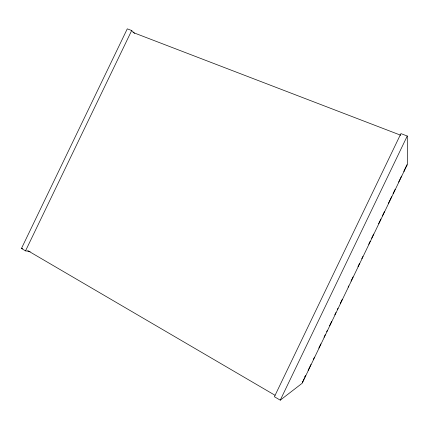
<?xml version="1.0" encoding="UTF-8"?>
<svg xmlns="http://www.w3.org/2000/svg" width="429" height="429" viewBox="0 0 429 429"><rect width="100%" height="100%" fill="white"/><g stroke="black" fill="none" stroke-linecap="round" stroke-linejoin="round"><path stroke-width="0.64" d="M30.137 251.469L25.531 250.868L21.45 248.477L127.279 28.84L131.692 30.529L134.55 33.312M25.531 250.868L131.692 30.529M280.26 400.16L407.244 136.025L400.911 133.601L274.404 396.728L280.26 400.16L302.15 383.279L407.55 164.017L407.244 136.025M303.131 380.759L304.188 378.56M304.719 377.456L305.512 375.809M308.119 370.377L310.993 364.409M313.315 359.577L314.5 357.11M318.827 348.112L320.881 343.838M324.051 337.248L325.23 334.792M326.678 331.773L327.257 330.566M329.563 325.777L331.606 321.519M334.781 314.913L335.945 312.5M337.409 309.454L337.988 308.247M340.299 303.448L342.337 299.201M348.128 287.151L348.718 285.929M351.029 281.113L353.067 276.882M357.995 266.629L359.448 263.61M361.765 258.784L362.929 256.365M368.726 244.31L370.184 241.275M371.621 238.277L373.664 234.036M378.598 223.772L380.904 218.972M382.352 215.959L384.4 211.701M388.459 203.249L391.634 196.654M393.082 193.64L395.136 189.366M398.616 182.127L401.517 176.088M406.188 166.377L403.812 171.321L404.097 171.434M302.289 382.314L302.992 381.692M302.515 381.574L302.869 381.306M304.746 376.737L305.743 375.938M406.831 165.685L406.88 164.741M21.45 248.477L22.78 248.659M132.947 32.438L400.772 135.253M27.799 250.675L275.027 395.275"/></g></svg>
